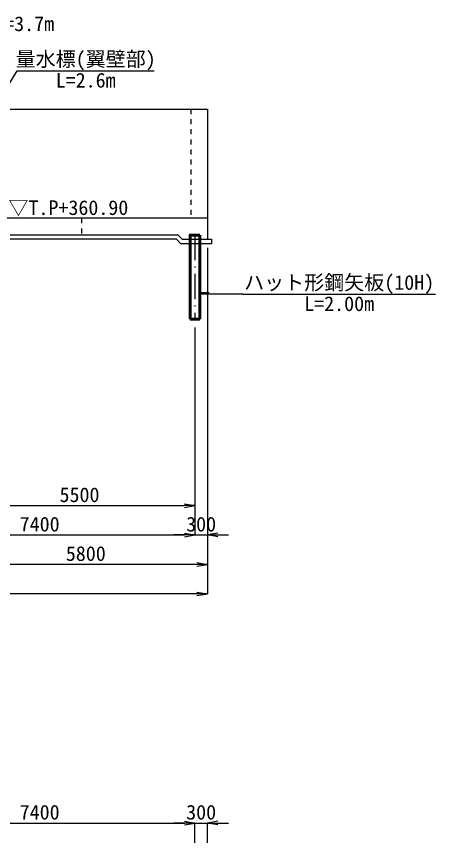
# Model space of a CAD drawing. Header units: millimetres. Extents: x 247104 to 392283, y -100044 to 25995.
# Drawn here: x 320789 to 330784, y -6129 to 13404 of the extents above; entities that cross this region are included whole.
import ezdxf
from ezdxf.enums import TextEntityAlignment as Align

# ---------------------------------------------------------------- set-up
doc = ezdxf.new("R2010")
doc.units = ezdxf.units.MM
doc.header["$LTSCALE"] = 100
doc.header["$PDSIZE"] = 300
doc.linetypes.add('SXF_一点短鎖線', pattern=[9.25, 6, -1.5, 0.25, -1.5])
doc.linetypes.add('SXF_跳び破線', pattern=[12, 6, -6])
doc.layers.get('Defpoints').update_dxf_attribs({"color": 151})
for name, color, linetype, lineweight in [('D-BMK', 2, 'SXF_一点短鎖線', 13), ('D-STR', 1, 'Continuous', 50), ('D-STR-DIM', 7, 'Continuous', 13), ('D-STR-HTXT', 7, 'Continuous', 13), ('D-STR-STRB', 4, 'Continuous', 13), ('D-STR-TXT', 7, 'Continuous', 13)]:
    doc.layers.add(name, color=color, linetype=linetype, lineweight=lineweight)
doc.styles.add('MS ゴシック', font='MS Gothic.ttf')
doc.styles.add('ＭＳ ゴシック', font='MS Gothic.ttf')
doc.dimstyles.new('DIM-100-F', dxfattribs={"dimscale": 100, "dimtxt": 3.5, "dimasz": 2.5, "dimexe": 0, "dimexo": 2, "dimgap": 0.8, "dimtad": 1, "dimdec": 0, "dimzin": 0, "dimdsep": 46, "dimtxsty": 'MS ゴシック', "dimblk": 'OPEN', "dimcen": 0.1, "dimaunit": 1, "dimadec": 4, "dimazin": 0, "dimtfac": 1, "dimtdec": 0, "dimtmove": 2, "dimatfit": 3, "dimldrblk": 'OPEN', "dimfxl": 1, "dimtolj": 1, "dimtzin": 0, "dimlwd": -1, "dimlwe": -1, "dimarcsym": 2})

# ---------------------------------------------------------------- blocks, each defined once
blk = doc.blocks.new('_Open')
at = {"color": 0, "linetype": 'ByBlock', "lineweight": -2}
for p, q in [((-1, 0.167), (0, 0)), ((-1, -0.167), (0, 0)), ((0, 0), (-1, 0))]:
    blk.add_line(p, q, dxfattribs=at)
blk = doc.blocks.new('*D4')
at = {"layer": 'D-STR-DIM', "color": 0, "transparency": 16777216}
for p, q in [((317644, -8936), (317644, -5806)), ((317894, -5806), (324794, -5806)), ((325044, -9386), (325044, -5806))]:
    blk.add_line(p, q, dxfattribs=at)
at = {"layer": 'Defpoints', "color": 0, "transparency": 16777216}
for p in [(325044, -5806), (317644, -9136), (325044, -9586)]:
    blk.add_point(p, dxfattribs=at)
at = {"layer": 'D-STR-DIM', "color": 0, "transparency": 16777216, "xscale": 250, "yscale": 250, "zscale": 250, "rotation": 180}
blk.add_blockref('_Open', (317644, -5806), dxfattribs=at)
at = {"layer": 'D-STR-DIM', "color": 0, "transparency": 16777216, "xscale": 250, "yscale": 250, "zscale": 250}
blk.add_blockref('_Open', (325044, -5806), dxfattribs=at)
at = {"layer": 'D-STR-DIM', "color": 0, "transparency": 16777216, "insert": (321344, -5551), "char_height": 350, "attachment_point": 5, "style": 'MS ゴシック'}
blk.add_mtext('\\A1;7400', dxfattribs=at)
blk = doc.blocks.new('*D5')
at = {"layer": 'D-STR-DIM', "color": 0, "transparency": 16777216}
for p, q in [((324794, -5806), (324544, -5806)), ((325044, -9386), (325044, -5806)), ((325044, -5806), (325344, -5806)), ((325344, -9736), (325344, -5806)), ((325594, -5806), (325844, -5806))]:
    blk.add_line(p, q, dxfattribs=at)
at = {"layer": 'Defpoints', "color": 0, "transparency": 16777216}
for p in [(325344, -5806), (325044, -9586), (325344, -9936)]:
    blk.add_point(p, dxfattribs=at)
at = {"layer": 'D-STR-DIM', "color": 0, "transparency": 16777216, "xscale": 250, "yscale": 250, "zscale": 250}
blk.add_blockref('_Open', (325044, -5806), dxfattribs=at)
at = {"layer": 'D-STR-DIM', "color": 0, "transparency": 16777216, "xscale": 250, "yscale": 250, "zscale": 250, "rotation": 180}
blk.add_blockref('_Open', (325344, -5806), dxfattribs=at)
at = {"layer": 'D-STR-DIM', "color": 0, "transparency": 16777216, "insert": (325194, -5551), "char_height": 350, "attachment_point": 5, "style": 'MS ゴシック'}
blk.add_mtext('\\A1;300', dxfattribs=at)
blk = doc.blocks.new('*D181')
at = {"layer": 'D-STR-DIM', "color": 0, "transparency": 16777216}
for p, q in [((325344, 7896), (325344, -346)), ((276544, 7796), (276544, -346)), ((325094, -346), (276794, -346))]:
    blk.add_line(p, q, dxfattribs=at)
at = {"layer": 'Defpoints', "color": 0, "transparency": 16777216}
for p in [(325344, 8096), (276544, 7996), (276544, -346)]:
    blk.add_point(p, dxfattribs=at)
at = {"layer": 'D-STR-DIM', "color": 0, "transparency": 16777216, "xscale": 250, "yscale": 250, "zscale": 250, "rotation": 180}
blk.add_blockref('_Open', (276544, -346), dxfattribs=at)
at = {"layer": 'D-STR-DIM', "color": 0, "transparency": 16777216, "xscale": 250, "yscale": 250, "zscale": 250}
blk.add_blockref('_Open', (325344, -346), dxfattribs=at)
at = {"layer": 'D-STR-DIM', "color": 0, "transparency": 16777216, "insert": (300944, -91), "char_height": 350, "attachment_point": 5, "style": 'MS ゴシック'}
blk.add_mtext('\\A1;48800', dxfattribs=at)
blk = doc.blocks.new('*D182')
at = {"layer": 'D-STR-DIM', "color": 0, "transparency": 16777216}
for p, q in [((325344, 7896), (325344, 354)), ((319544, 7596), (319544, 354)), ((325094, 354), (319794, 354))]:
    blk.add_line(p, q, dxfattribs=at)
at = {"layer": 'Defpoints', "color": 0, "transparency": 16777216}
for p in [(325344, 8096), (319544, 7796), (319544, 354)]:
    blk.add_point(p, dxfattribs=at)
at = {"layer": 'D-STR-DIM', "color": 0, "transparency": 16777216, "xscale": 250, "yscale": 250, "zscale": 250, "rotation": 180}
blk.add_blockref('_Open', (319544, 354), dxfattribs=at)
at = {"layer": 'D-STR-DIM', "color": 0, "transparency": 16777216, "xscale": 250, "yscale": 250, "zscale": 250}
blk.add_blockref('_Open', (325344, 354), dxfattribs=at)
at = {"layer": 'D-STR-DIM', "color": 0, "transparency": 16777216, "insert": (322444, 609), "char_height": 350, "attachment_point": 5, "style": 'MS ゴシック'}
blk.add_mtext('\\A1;5800', dxfattribs=at)
blk = doc.blocks.new('*D174')
at = {"layer": 'D-STR-DIM', "color": 0, "transparency": 16777216}
for p, q in [((325044, 5996), (325044, 1054)), ((317644, 5596), (317644, 1054)), ((317894, 1054), (324794, 1054))]:
    blk.add_line(p, q, dxfattribs=at)
at = {"layer": 'Defpoints', "color": 0, "transparency": 16777216}
for p in [(325044, 6196), (317644, 5796), (325044, 1054)]:
    blk.add_point(p, dxfattribs=at)
at = {"layer": 'D-STR-DIM', "color": 0, "transparency": 16777216, "xscale": 250, "yscale": 250, "zscale": 250, "rotation": 180}
blk.add_blockref('_Open', (317644, 1054), dxfattribs=at)
at = {"layer": 'D-STR-DIM', "color": 0, "transparency": 16777216, "xscale": 250, "yscale": 250, "zscale": 250}
blk.add_blockref('_Open', (325044, 1054), dxfattribs=at)
at = {"layer": 'D-STR-DIM', "color": 0, "transparency": 16777216, "insert": (321344, 1309), "char_height": 350, "attachment_point": 5, "style": 'MS ゴシック'}
blk.add_mtext('\\A1;7400', dxfattribs=at)
blk = doc.blocks.new('*D175')
at = {"layer": 'D-STR-DIM', "color": 0, "transparency": 16777216}
for p, q in [((325344, 7896), (325344, 1054)), ((325044, 5996), (325044, 1054)), ((324794, 1054), (324544, 1054)), ((325044, 1054), (325344, 1054)), ((325594, 1054), (325844, 1054))]:
    blk.add_line(p, q, dxfattribs=at)
at = {"layer": 'Defpoints', "color": 0, "transparency": 16777216}
for p in [(325344, 8096), (325044, 6196), (325344, 1054)]:
    blk.add_point(p, dxfattribs=at)
at = {"layer": 'D-STR-DIM', "color": 0, "transparency": 16777216, "xscale": 250, "yscale": 250, "zscale": 250}
blk.add_blockref('_Open', (325044, 1054), dxfattribs=at)
at = {"layer": 'D-STR-DIM', "color": 0, "transparency": 16777216, "xscale": 250, "yscale": 250, "zscale": 250, "rotation": 180}
blk.add_blockref('_Open', (325344, 1054), dxfattribs=at)
at = {"layer": 'D-STR-DIM', "color": 0, "transparency": 16777216, "insert": (325194, 1309), "char_height": 350, "attachment_point": 5, "style": 'MS ゴシック'}
blk.add_mtext('\\A1;300', dxfattribs=at)
blk = doc.blocks.new('*D180')
at = {"layer": 'D-STR-DIM', "color": 0, "transparency": 16777216}
for p, q in [((319544, 7596), (319544, 1754)), ((325044, 5996), (325044, 1754)), ((319794, 1754), (324794, 1754))]:
    blk.add_line(p, q, dxfattribs=at)
at = {"layer": 'Defpoints', "color": 0, "transparency": 16777216}
for p in [(319544, 7796), (325044, 6196), (325044, 1754)]:
    blk.add_point(p, dxfattribs=at)
at = {"layer": 'D-STR-DIM', "color": 0, "transparency": 16777216, "xscale": 250, "yscale": 250, "zscale": 250, "rotation": 180}
blk.add_blockref('_Open', (319544, 1754), dxfattribs=at)
at = {"layer": 'D-STR-DIM', "color": 0, "transparency": 16777216, "xscale": 250, "yscale": 250, "zscale": 250}
blk.add_blockref('_Open', (325044, 1754), dxfattribs=at)
at = {"layer": 'D-STR-DIM', "color": 0, "transparency": 16777216, "insert": (322294, 2009), "char_height": 350, "attachment_point": 5, "style": 'MS ゴシック'}
blk.add_mtext('\\A1;5500', dxfattribs=at)

msp = doc.modelspace()

# ---------------------------------------------------------------- linework, layer by layer
at = {"layer": 'D-BMK', "linetype": 'SXF_一点短鎖線'}
msp.add_line((325044.4, 8195.7), (325044.4, 6195.7), dxfattribs=at)
at = {"layer": 'D-STR'}
for p in [(325159.4, 8195.7), (324929.4, 6195.7)]:
    msp.add_line(p, (325159.4, 6195.7), dxfattribs=at)
msp.add_lwpolyline([(325159.4, 8195.7), (324929.4, 8195.7), (324929.4, 6195.7)], dxfattribs=at)
at = {"layer": 'D-STR-HTXT'}
for p, q in [((320810.9, 12108.6), (324070.9, 12108.6)), ((325159.4, 6832), (325384.4, 6832)), ((326184.4, 6787), (325159.4, 6787)), ((326184.4, 6787), (330784.4, 6787))]:
    msp.add_line(p, q, dxfattribs=at)
at = {"layer": 'D-STR-STRB'}
for p, q in [((319344.4, 11195.7), (325344.4, 11195.7)), ((325344.4, 11195.7), (325344.4, 8095.7)), ((325344.4, 8595.7), (318644.4, 8595.7)), ((324644.4, 8195.7), (319544.4, 8195.7)), ((324603, 8095.7), (319544.4, 8095.7)), ((324603, 8095.7), (324703, 7995.7)), ((324644.4, 8195.7), (324744.4, 8095.7)), ((324744.4, 8095.7), (325344.4, 8095.7)), ((325344.4, 8095.7), (325444.4, 8095.7)), ((325444.4, 8095.7), (325444.4, 7995.7)), ((324703, 7995.7), (325444.4, 7995.7))]:
    msp.add_line(p, q, dxfattribs=at)
at = {"layer": 'D-STR-STRB', "linetype": 'SXF_跳び破線', "ltscale": 0.2}
for p, q in [((324944.4, 11195.7), (324944.4, 8595.7)), ((322344.4, 8595.7), (322344.4, 8195.7))]:
    msp.add_line(p, q, dxfattribs=at)

# ---------------------------------------------------------------- texts
at = {"layer": 'D-STR-TXT'}
for s, style, p in [('L=3.7m', 'ＭＳ ゴシック', (320974.4, 13403.6)), ('L=2.6m', 'ＭＳ ゴシック', (322440.9, 12058.6)), ('L=2.00m', 'MS ゴシック', (328484.4, 6737))]:
    msp.add_text(s, height=350, dxfattribs=dict(at, style=style)).set_placement(p, align=Align.TOP_CENTER)
for s, style, p in [('量水標(翼壁部)', 'ＭＳ ゴシック', (322440.9, 12108.6)), ('ハット形鋼矢板(10H)', 'MS ゴシック', (328484.4, 6787))]:
    msp.add_text(s, height=350, dxfattribs=dict(at, style=style)).set_placement(p, align=Align.BOTTOM_CENTER)
at = {"layer": 'D-STR-TXT', "style": 'ＭＳ ゴシック'}
msp.add_text('▽T.P+360.90', height=350, dxfattribs=at).set_placement((320599.5, 8674.7))

# ---------------------------------------------------------------- dimensions: what is measured, and where the dimension line sits
at = {"layer": 'D-STR-DIM'}
for base, p1, p2, picture, middle in [((276544.4, -345.7), (325344.4, 8095.7), (276544.4, 7995.7), '*D181', (300944.4, -90.7)), ((319544.4, 354.3), (325344.4, 8095.7), (319544.4, 7795.7), '*D182', (322444.4, 609.3)), ((325044.4, -5806.3), (317644.4, -9135.5), (325044.4, -9585.5), '*D4', (321344.4, -5551.3))]:
    dim = msp.add_linear_dim(base=base, p1=p1, p2=p2, dimstyle='DIM-100-F', dxfattribs=at)
    dim.commit()
    dim.dimension.update_dxf_attribs({"geometry": picture, "text_midpoint": middle})
for base, p1, p2, override, picture, middle in [((325344.4, 1054.3), (325044.4, 6195.7), (325344.4, 8095.7), {"dimtix": 1, "dimtmove": 0}, '*D175', (325194.4, 1309.3)), ((325044.4, 1754.3), (319544.4, 7795.7), (325044.4, 6195.7), {"dimtix": 1}, '*D180', (322294.4, 2009.3)), ((325044.4, 1054.3), (317644.4, 5795.7), (325044.4, 6195.7), {"dimtix": 1}, '*D174', (321344.4, 1309.3)), ((325344.4, -5806.3), (325044.4, -9585.5), (325344.4, -9935.5), {"dimtix": 1, "dimtmove": 0}, '*D5', (325194.4, -5551.3))]:
    dim = msp.add_linear_dim(base=base, p1=p1, p2=p2, dimstyle='DIM-100-F', override=override, dxfattribs=at)
    dim.commit()
    dim.dimension.update_dxf_attribs({"geometry": picture, "text_midpoint": middle})

# ---------------------------------------------------------------- leaders
at = {"layer": 'D-STR-HTXT'}
msp.add_leader([(319764.4, 10414.8), (320810.9, 12108.6)], dimstyle='DIM-100-F', dxfattribs=at)

doc.saveas('drawing.dxf')
